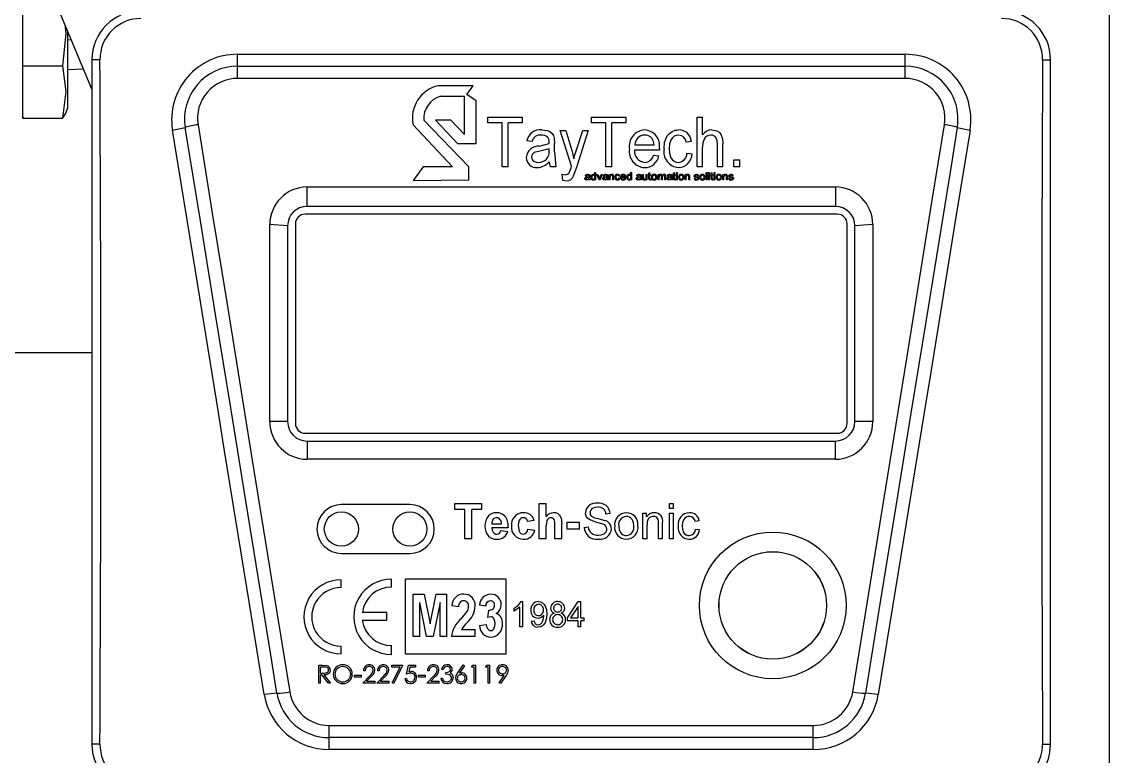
# Model space of a CAD drawing. Header units: millimetres. Extents: x 75 to 2075, y 25 to 1460.
# Drawn here: x 648.7 to 834, y 621 to 746.2 of the extents above; entities that cross this region are included whole.
import ezdxf

# ---------------------------------------------------------------- set-up
doc = ezdxf.new("R2010")
doc.units = ezdxf.units.MM
doc.header["$LTSCALE"] = 5

msp = doc.modelspace()

# ---------------------------------------------------------------- linework, layer by layer
at = {"color": 7, "linetype": 'Continuous', "lineweight": 25}
for p, q in [((834.003, 1254.699), (834.003, 533.268)), ((648.887, 738.659), (648.887, 749.463)), ((656.503, 744.629), (656.503, 731.366)), ((657.137, 743.057), (656.503, 743.032)), ((660.67, 739.699), (660.67, 623.032)), ((662.024, 739.699), (660.67, 739.699)), ((685.46, 740.615), (799.214, 740.615)), ((685.46, 738.582), (685.46, 740.615)), ((799.214, 738.582), (799.214, 740.615)), ((822.65, 739.699), (824.003, 739.699)), ((824.003, 623.032), (824.003, 739.699)), ((648.887, 738.659), (655.637, 738.659)), ((648.887, 729.728), (648.887, 738.659)), ((656.503, 738.032), (659.206, 738.113)), ((685.46, 736.51), (685.46, 738.582)), ((685.46, 738.582), (799.214, 738.582)), ((799.214, 736.51), (799.214, 738.582)), ((799.214, 736.51), (685.46, 736.51)), ((725.647, 735.267), (719.67, 735.267)), ((724.57, 733.755), (725.647, 735.267)), ((720.137, 733.47), (724.132, 733.47)), ((724.132, 726.961), (724.132, 733.47)), ((726.121, 732.671), (724.57, 733.755)), ((726.121, 725.414), (726.121, 732.671)), ((648.84, 730.401), (648.887, 729.728)), ((656.151, 730.398), (656.503, 731.366)), ((648.887, 729.728), (655.637, 729.728)), ((715.38, 728.572), (722.105, 721.462)), ((724.895, 721.427), (717.236, 729.395)), ((721.79, 729.395), (719.192, 729.395)), ((719.192, 729.395), (722.961, 725.414)), ((724.132, 726.961), (721.79, 729.395)), ((728.119, 729.929), (734.012, 729.929)), ((728.119, 728.936), (728.119, 729.929)), ((730.565, 728.936), (728.119, 728.936)), ((730.565, 721.427), (730.565, 728.936)), ((734.012, 728.936), (731.566, 728.936)), ((731.566, 721.427), (731.566, 728.936)), ((734.012, 728.936), (734.012, 729.929)), ((745.797, 729.929), (751.69, 729.929)), ((745.797, 728.936), (745.797, 729.929)), ((748.243, 728.936), (745.797, 728.936)), ((748.243, 721.427), (748.243, 728.936)), ((751.69, 728.936), (749.244, 728.936)), ((749.244, 721.427), (749.244, 728.936)), ((751.69, 728.936), (751.69, 729.929)), ((763.809, 729.929), (764.698, 729.929)), ((763.809, 721.427), (763.809, 729.929)), ((764.698, 726.892), (764.698, 729.929)), ((740.46, 727.613), (741.386, 727.613)), ((742.376, 721.543), (740.46, 727.613)), ((741.386, 727.613), (742.427, 724.194)), ((743.158, 724.171), (744.313, 727.613)), ((745.241, 727.613), (743.235, 721.322)), ((744.313, 727.613), (745.241, 727.613)), ((722.961, 725.414), (726.121, 725.414)), ((735.679, 725.736), (734.79, 725.847)), ((736.875, 724.963), (738.57, 725.405)), ((738.57, 724.522), (736.958, 724.08)), ((738.57, 725.405), (738.57, 725.657)), ((738.57, 724.154), (738.57, 724.522)), ((739.46, 724.009), (739.46, 725.4)), ((753.196, 725.184), (756.47, 725.184)), ((757.365, 724.573), (757.36, 724.301)), ((762.808, 725.736), (761.918, 725.626)), ((764.698, 721.427), (764.698, 724.806)), ((767.255, 721.427), (767.255, 725.341)), ((768.145, 721.427), (768.145, 725.331)), ((739.46, 724.009), (739.682, 721.427)), ((757.36, 724.301), (753.135, 724.301)), ((756.359, 723.417), (757.249, 723.306)), ((762.03, 723.748), (762.919, 723.638)), ((717.086, 721.462), (715.38, 719.086)), ((722.105, 721.462), (717.086, 721.462)), ((724.895, 719.198), (724.895, 721.427)), ((731.566, 721.427), (730.565, 721.427)), ((738.792, 721.427), (738.57, 722.281)), ((739.682, 721.427), (738.792, 721.427)), ((749.244, 721.427), (748.243, 721.427)), ((764.698, 721.427), (763.809, 721.427)), ((768.145, 721.427), (767.255, 721.427)), ((770.035, 722.643), (771.035, 722.643)), ((770.035, 721.427), (770.035, 722.643)), ((771.035, 721.427), (770.035, 721.427)), ((771.035, 721.427), (771.035, 722.643)), ((715.38, 719.086), (724.895, 719.198)), ((740.794, 720.211), (741.273, 720.101)), ((740.905, 719.105), (740.794, 720.211)), ((741.473, 718.995), (740.905, 719.105)), ((744.867, 719.845), (744.7, 719.861)), ((745.062, 719.728), (745.367, 719.795)), ((745.367, 719.662), (745.081, 719.596)), ((745.367, 719.795), (745.367, 719.833)), ((745.367, 719.607), (745.367, 719.662)), ((745.401, 719.198), (745.367, 719.326)), ((745.568, 719.198), (745.401, 719.198)), ((745.534, 719.585), (745.534, 719.794)), ((745.534, 719.585), (745.568, 719.198)), ((746.351, 720.475), (746.535, 720.475)), ((746.351, 720.012), (746.351, 720.475)), ((746.368, 719.198), (746.368, 719.322)), ((746.535, 719.198), (746.368, 719.198)), ((746.535, 719.198), (746.535, 720.475)), ((746.712, 720.127), (746.885, 720.127)), ((747.072, 719.198), (746.712, 720.127)), ((746.885, 720.127), (747.097, 719.568)), ((747.249, 719.198), (747.072, 719.198)), ((747.097, 719.568), (747.16, 719.38)), ((747.16, 719.38), (747.22, 719.557)), ((747.22, 719.557), (747.435, 720.127)), ((747.609, 720.127), (747.249, 719.198)), ((747.435, 720.127), (747.609, 720.127)), ((747.919, 719.845), (747.752, 719.861)), ((748.114, 719.728), (748.419, 719.795)), ((748.419, 719.662), (748.133, 719.596)), ((748.419, 719.795), (748.419, 719.833)), ((748.419, 719.607), (748.419, 719.662)), ((748.453, 719.198), (748.419, 719.326)), ((748.62, 719.198), (748.453, 719.198)), ((748.586, 719.585), (748.586, 719.794)), ((748.586, 719.585), (748.62, 719.198)), ((748.803, 720.127), (748.953, 720.127)), ((748.803, 719.198), (748.803, 720.127)), ((748.97, 719.198), (748.803, 719.198)), ((748.953, 719.994), (748.953, 720.127)), ((748.97, 719.198), (748.97, 719.705)), ((749.42, 719.198), (749.42, 719.762)), ((749.587, 719.198), (749.42, 719.198)), ((749.587, 719.198), (749.587, 719.766)), ((750.621, 719.845), (750.454, 719.828)), ((750.471, 719.546), (750.638, 719.529)), ((751.655, 719.629), (750.904, 719.629)), ((750.915, 719.762), (751.488, 719.762)), ((751.471, 719.496), (751.638, 719.48)), ((751.656, 719.67), (751.655, 719.629)), ((752.455, 720.475), (752.639, 720.475)), ((752.455, 720.012), (752.455, 720.475)), ((752.472, 719.198), (752.472, 719.322)), ((752.639, 719.198), (752.472, 719.198)), ((752.639, 719.198), (752.639, 720.475)), ((753.606, 719.845), (753.439, 719.861)), ((753.801, 719.728), (754.106, 719.795)), ((754.106, 719.662), (753.82, 719.596)), ((754.106, 719.795), (754.106, 719.833)), ((754.106, 719.607), (754.106, 719.662)), ((754.14, 719.198), (754.106, 719.326)), ((754.307, 719.198), (754.14, 719.198)), ((754.273, 719.585), (754.273, 719.794)), ((754.273, 719.585), (754.307, 719.198)), ((754.49, 720.127), (754.657, 720.127)), ((754.49, 719.554), (754.49, 720.127)), ((754.657, 719.612), (754.657, 720.127)), ((755.09, 720.127), (755.274, 720.127)), ((755.09, 719.63), (755.09, 720.127)), ((755.107, 719.198), (755.107, 719.335)), ((755.274, 719.198), (755.107, 719.198)), ((755.274, 719.198), (755.274, 720.127)), ((755.457, 720.127), (755.574, 720.127)), ((755.457, 719.994), (755.457, 720.127)), ((755.574, 719.994), (755.457, 719.994)), ((755.574, 720.359), (755.741, 720.458)), ((755.574, 720.127), (755.574, 720.359)), ((755.574, 719.463), (755.574, 719.994)), ((755.741, 720.127), (755.741, 720.458)), ((755.741, 720.127), (755.908, 720.127)), ((755.741, 719.444), (755.741, 719.994)), ((755.908, 719.994), (755.741, 719.994)), ((755.941, 719.181), (755.813, 719.181)), ((755.835, 719.314), (755.908, 719.314)), ((755.908, 719.994), (755.908, 720.127)), ((755.908, 719.314), (755.941, 719.181)), ((757.125, 720.127), (757.275, 720.127)), ((757.125, 719.198), (757.125, 720.127)), ((757.292, 719.198), (757.125, 719.198)), ((757.275, 719.996), (757.275, 720.127)), ((757.292, 719.198), (757.292, 719.679)), ((757.709, 719.198), (757.709, 719.801)), ((757.876, 719.198), (757.709, 719.198)), ((757.876, 719.198), (757.876, 719.737)), ((758.292, 719.198), (758.292, 719.782)), ((758.459, 719.198), (758.292, 719.198)), ((758.459, 719.198), (758.459, 719.832)), ((758.86, 719.845), (758.693, 719.861)), ((759.055, 719.728), (759.36, 719.795)), ((759.36, 719.662), (759.073, 719.596)), ((759.36, 719.795), (759.36, 719.833)), ((759.36, 719.607), (759.36, 719.662)), ((759.393, 719.198), (759.36, 719.326)), ((759.56, 719.198), (759.393, 719.198)), ((759.527, 719.585), (759.527, 719.794)), ((759.527, 719.585), (759.56, 719.198)), ((759.66, 720.127), (759.777, 720.127)), ((759.66, 719.994), (759.66, 720.127)), ((759.777, 719.994), (759.66, 719.994)), ((759.777, 720.359), (759.944, 720.458)), ((759.777, 720.127), (759.777, 720.359)), ((759.777, 719.463), (759.777, 719.994)), ((759.944, 720.127), (759.944, 720.458)), ((759.944, 720.127), (760.11, 720.127)), ((759.944, 719.444), (759.944, 719.994)), ((760.11, 719.994), (759.944, 719.994)), ((760.144, 719.181), (760.016, 719.181)), ((760.038, 719.314), (760.11, 719.314)), ((760.11, 719.994), (760.11, 720.127)), ((760.11, 719.314), (760.144, 719.181)), ((760.277, 720.475), (760.444, 720.475)), ((760.277, 720.292), (760.277, 720.475)), ((760.444, 720.292), (760.277, 720.292)), ((760.277, 720.127), (760.444, 720.127)), ((760.277, 719.198), (760.277, 720.127)), ((760.444, 719.198), (760.277, 719.198)), ((760.444, 720.292), (760.444, 720.475)), ((760.444, 719.198), (760.444, 720.127)), ((761.745, 720.127), (761.895, 720.127)), ((761.745, 719.198), (761.745, 720.127)), ((761.911, 719.198), (761.745, 719.198)), ((761.895, 719.994), (761.895, 720.127)), ((761.911, 719.198), (761.911, 719.705)), ((762.362, 719.198), (762.362, 719.762)), ((762.529, 719.198), (762.362, 719.198)), ((762.529, 719.198), (762.529, 719.766)), ((763.262, 719.48), (763.429, 719.496)), ((763.863, 719.542), (763.694, 719.593)), ((764.046, 719.878), (763.879, 719.861)), ((765.33, 720.475), (765.497, 720.475)), ((765.33, 719.198), (765.33, 720.475)), ((765.497, 719.198), (765.33, 719.198)), ((765.497, 719.198), (765.497, 720.475)), ((765.747, 720.475), (765.914, 720.475)), ((765.747, 720.292), (765.747, 720.475)), ((765.914, 720.292), (765.747, 720.292)), ((765.747, 720.127), (765.914, 720.127)), ((765.747, 719.198), (765.747, 720.127)), ((765.914, 719.198), (765.747, 719.198)), ((765.914, 720.292), (765.914, 720.475)), ((765.914, 719.198), (765.914, 720.127)), ((766.081, 720.127), (766.198, 720.127)), ((766.081, 719.994), (766.081, 720.127)), ((766.198, 719.994), (766.081, 719.994)), ((766.198, 720.359), (766.364, 720.458)), ((766.198, 720.127), (766.198, 720.359)), ((766.198, 719.463), (766.198, 719.994)), ((766.364, 720.127), (766.364, 720.458)), ((766.364, 720.127), (766.531, 720.127)), ((766.364, 719.444), (766.364, 719.994)), ((766.531, 719.994), (766.364, 719.994)), ((766.564, 719.181), (766.437, 719.181)), ((766.458, 719.314), (766.531, 719.314)), ((766.531, 719.994), (766.531, 720.127)), ((766.531, 719.314), (766.564, 719.181)), ((766.698, 720.475), (766.865, 720.475)), ((766.698, 720.292), (766.698, 720.475)), ((766.865, 720.292), (766.698, 720.292)), ((766.698, 720.127), (766.865, 720.127)), ((766.698, 719.198), (766.698, 720.127)), ((766.865, 719.198), (766.698, 719.198)), ((766.865, 720.292), (766.865, 720.475)), ((766.865, 719.198), (766.865, 720.127)), ((768.165, 720.127), (768.316, 720.127)), ((768.165, 719.198), (768.165, 720.127)), ((768.332, 719.198), (768.165, 719.198)), ((768.316, 719.994), (768.316, 720.127)), ((768.332, 719.198), (768.332, 719.705)), ((768.783, 719.198), (768.783, 719.762)), ((768.949, 719.198), (768.783, 719.198)), ((768.949, 719.198), (768.949, 719.766)), ((769.149, 719.48), (769.316, 719.496)), ((769.75, 719.542), (769.582, 719.593)), ((769.933, 719.878), (769.767, 719.861)), ((697.337, 718.003), (787.337, 718.003)), ((697.337, 714.699), (697.337, 718.003)), ((787.337, 718.003), (787.337, 714.699)), ((787.337, 714.699), (697.337, 714.699)), ((690.969, 678.007), (690.969, 711.589)), ((694.003, 711.366), (690.969, 711.589)), ((695.337, 711.699), (695.337, 677.699)), ((787.67, 713.366), (697.003, 713.366)), ((789.337, 677.699), (789.337, 711.699)), ((793.704, 711.589), (790.67, 711.366)), ((793.704, 711.589), (793.704, 678.007)), ((694.003, 711.366), (694.003, 678.032)), ((790.67, 678.032), (790.67, 711.366)), ((635.479, 689.817), (660.67, 689.817)), ((694.003, 678.032), (690.969, 678.007)), ((793.704, 678.007), (790.67, 678.032)), ((697.003, 676.032), (787.67, 676.032)), ((697.337, 674.699), (697.337, 671.593)), ((697.337, 674.699), (787.337, 674.699)), ((787.337, 671.593), (787.337, 674.699)), ((787.337, 671.593), (697.337, 671.593)), ((714.837, 663.866), (703.17, 663.866)), ((722.492, 664.031), (727.084, 664.031)), ((722.492, 663.021), (722.492, 664.031)), ((727.084, 663.021), (727.084, 664.031)), ((736.891, 664.031), (738.058, 664.031)), ((736.891, 658.047), (736.891, 664.031)), ((738.058, 661.825), (738.058, 664.031)), ((759.072, 664.031), (759.772, 664.031)), ((759.072, 663.176), (759.072, 664.031)), ((759.772, 663.176), (759.772, 664.031)), ((724.205, 663.021), (722.492, 663.021)), ((724.205, 658.047), (724.205, 663.021)), ((727.084, 663.021), (725.372, 663.021)), ((725.372, 658.047), (725.372, 663.021)), ((740.601, 661.615), (740.704, 660.588)), ((748.954, 662.321), (748.253, 662.243)), ((754.558, 662.399), (755.18, 662.399)), ((754.558, 658.047), (754.558, 662.399)), ((755.18, 661.777), (755.18, 662.399)), ((759.772, 663.176), (759.072, 663.176)), ((759.072, 662.399), (759.772, 662.399)), ((759.072, 658.047), (759.072, 662.399)), ((759.772, 658.047), (759.772, 662.399)), ((731.598, 659.912), (728.797, 659.912)), ((728.816, 660.611), (730.431, 660.611)), ((731.603, 660.04), (731.598, 659.912)), ((736.035, 661.155), (734.867, 661)), ((734.945, 659.679), (736.112, 659.523)), ((738.058, 658.047), (738.058, 660.23)), ((739.537, 658.047), (739.537, 660.349)), ((740.704, 658.047), (740.704, 660.588)), ((741.638, 660.844), (743.739, 660.844)), ((741.638, 659.679), (741.638, 660.844)), ((743.739, 659.679), (741.638, 659.679)), ((743.739, 659.679), (743.739, 660.844)), ((744.518, 659.989), (745.218, 660.067)), ((746.876, 661.49), (748.076, 661.181)), ((755.258, 658.047), (755.258, 660.422)), ((757.204, 658.047), (757.204, 660.691)), ((757.904, 658.047), (757.904, 660.711)), ((764.13, 661.077), (763.43, 661)), ((763.508, 659.679), (764.208, 659.601)), ((725.372, 658.047), (724.205, 658.047)), ((730.353, 659.446), (731.521, 659.29)), ((738.058, 658.047), (736.891, 658.047)), ((740.704, 658.047), (739.537, 658.047)), ((755.258, 658.047), (754.558, 658.047)), ((757.904, 658.047), (757.204, 658.047)), ((759.772, 658.047), (759.072, 658.047)), ((703.17, 655.532), (714.837, 655.532)), ((703.107, 649.706), (703.107, 651.035)), ((711.69, 649.803), (711.69, 651.131)), ((731.24, 651.131), (714.112, 651.131)), ((714.112, 638.427), (714.112, 651.131)), ((731.24, 638.427), (731.24, 651.131)), ((715.386, 648.6), (717.263, 648.6)), ((715.386, 641.358), (715.386, 648.6)), ((717.263, 648.6), (718.268, 643.564)), ((718.268, 643.564), (719.293, 648.6)), ((719.293, 648.6), (721.151, 648.6)), ((721.151, 641.358), (721.151, 648.6)), ((717.681, 641.358), (716.52, 647.152)), ((716.52, 641.358), (716.52, 647.152)), ((720.017, 647.152), (718.834, 641.358)), ((720.017, 641.358), (720.017, 647.152)), ((727.766, 646.53), (726.727, 646.718)), ((733.773, 647.327), (734.098, 647.327)), ((734.098, 643.011), (734.098, 647.327)), ((741.714, 644.559), (743.536, 647.327)), ((743.536, 647.327), (743.993, 647.327)), ((743.993, 644.559), (743.993, 647.327)), ((710.89, 645.495), (706.737, 645.495)), ((710.89, 644.167), (710.89, 645.495)), ((723.135, 646.436), (722.001, 646.624)), ((723.623, 644.475), (724.572, 645.63)), ((728.144, 644.638), (728.268, 645.871)), ((733.598, 646.386), (732.597, 645.721)), ((732.597, 645.721), (732.597, 646.22)), ((733.598, 643.011), (733.598, 646.386)), ((737.654, 644.941), (737.654, 645.045)), ((743.493, 646.485), (742.226, 644.559)), ((743.493, 644.559), (743.493, 646.485)), ((706.735, 644.167), (710.89, 644.167)), ((726.727, 643.238), (727.861, 643.426)), ((728.628, 644.742), (728.144, 644.638)), ((734.098, 643.011), (733.598, 643.011)), ((735.488, 644.006), (735.988, 644.062)), ((741.714, 644.062), (741.714, 644.559)), ((743.493, 644.062), (741.714, 644.062)), ((742.226, 644.559), (743.493, 644.559)), ((743.493, 643.011), (743.493, 644.062)), ((743.993, 643.011), (743.493, 643.011)), ((743.993, 644.559), (744.549, 644.559)), ((744.549, 644.062), (743.993, 644.062)), ((743.993, 643.011), (743.993, 644.062)), ((744.549, 644.062), (744.549, 644.559)), ((716.52, 641.358), (715.386, 641.358)), ((718.834, 641.358), (717.681, 641.358)), ((721.151, 641.358), (720.017, 641.358)), ((725.97, 641.358), (721.907, 641.358)), ((723.651, 642.579), (725.97, 642.579)), ((725.97, 641.358), (725.97, 642.579)), ((703.107, 638.427), (703.107, 639.752)), ((711.706, 638.331), (711.703, 639.848)), ((714.112, 638.427), (731.24, 638.427)), ((699.332, 636.492), (699.95, 636.492)), ((699.332, 633.429), (699.332, 636.492)), ((699.609, 635.157), (699.609, 636.178)), ((700.188, 636.178), (699.609, 636.178)), ((699.95, 636.492), (700.649, 636.45)), ((711.758, 636.492), (713.658, 636.492)), ((711.758, 636.178), (711.758, 636.492)), ((713.189, 636.178), (711.758, 636.178)), ((711.796, 633.481), (713.189, 636.178)), ((713.658, 636.492), (712.035, 633.35)), ((714.291, 634.96), (714.608, 636.492)), ((714.608, 636.492), (715.874, 636.492)), ((714.824, 636.178), (714.658, 635.372)), ((715.874, 636.178), (714.824, 636.178)), ((715.874, 636.178), (715.874, 636.492)), ((720.504, 635.785), (720.227, 635.785)), ((722.986, 635.173), (723.908, 636.571)), ((724.121, 636.404), (723.305, 635.166)), ((723.908, 636.571), (724.121, 636.404)), ((725.332, 636.178), (725.513, 636.492)), ((725.807, 636.178), (725.332, 636.178)), ((725.513, 636.492), (726.084, 636.492)), ((725.807, 633.429), (725.807, 636.178)), ((726.084, 633.429), (726.084, 636.492)), ((727.707, 636.178), (727.888, 636.492)), ((728.182, 636.178), (727.707, 636.178)), ((727.888, 636.492), (728.459, 636.492)), ((728.182, 633.429), (728.182, 636.178)), ((728.459, 633.429), (728.459, 636.492)), ((699.609, 635.157), (700.174, 635.152)), ((699.609, 633.429), (699.609, 634.842)), ((699.834, 634.842), (699.609, 634.842)), ((700.968, 633.429), (699.834, 634.842)), ((700.177, 634.842), (701.311, 633.429)), ((705.387, 634.764), (706.574, 634.764)), ((705.387, 634.45), (705.387, 634.764)), ((706.574, 634.45), (705.387, 634.45)), ((706.574, 634.45), (706.574, 634.764)), ((706.811, 633.429), (708.009, 634.696)), ((707.207, 635.549), (706.93, 635.549)), ((708.245, 634.561), (707.472, 633.743)), ((707.472, 633.743), (708.909, 633.743)), ((708.909, 633.429), (708.909, 633.743)), ((709.186, 633.429), (710.383, 634.696)), ((709.582, 635.549), (709.305, 635.549)), ((710.619, 634.561), (709.847, 633.743)), ((709.847, 633.743), (711.283, 633.743)), ((711.283, 633.429), (711.283, 633.743)), ((713.974, 634.214), (714.251, 634.214)), ((714.971, 635.117), (714.291, 634.96)), ((714.658, 635.372), (715.021, 635.431)), ((716.309, 634.764), (717.497, 634.764)), ((716.309, 634.45), (716.309, 634.764)), ((717.497, 634.45), (716.309, 634.45)), ((717.497, 634.45), (717.497, 634.764)), ((717.734, 633.429), (718.931, 634.696)), ((718.13, 635.549), (717.853, 635.549)), ((719.167, 634.561), (718.395, 633.743)), ((718.395, 633.743), (719.831, 633.743)), ((719.831, 633.429), (719.831, 633.743)), ((720.108, 634.253), (720.385, 634.253)), ((720.979, 634.96), (720.979, 635.274)), ((730.058, 633.503), (730.916, 634.748)), ((731.229, 634.729), (730.279, 633.35)), ((699.609, 633.429), (699.332, 633.429)), ((701.311, 633.429), (700.968, 633.429)), ((708.909, 633.429), (706.811, 633.429)), ((711.283, 633.429), (709.186, 633.429)), ((712.035, 633.35), (711.796, 633.481)), ((719.831, 633.429), (717.734, 633.429)), ((726.084, 633.429), (725.807, 633.429)), ((728.459, 633.429), (728.182, 633.429)), ((730.279, 633.35), (730.058, 633.503)), ((701.097, 626.221), (783.577, 626.221)), ((701.097, 624.149), (701.097, 626.221)), ((783.577, 624.149), (783.577, 626.221)), ((662.024, 623.032), (660.67, 623.032)), ((701.097, 622.116), (701.097, 624.149)), ((783.577, 624.149), (701.097, 624.149)), ((783.577, 622.116), (783.577, 624.149)), ((822.65, 623.032), (824.003, 623.032)), ((783.577, 622.116), (701.097, 622.116))]:
    msp.add_line(p, q, dxfattribs=at)
at = {"color": 7, "linetype": 'Continuous', "lineweight": 25, "flags": 128}
for points in [[(622.386, 815.722), (627.497, 807.267), (632.334, 798.152), (636.627, 789.436), (640.2, 781.841), (643.011, 775.689), (653.425, 751.927), (660.67, 734.616)], [(656.038, 745.683), (656.2, 744.157), (655.637, 738.659)], [(655.637, 738.659), (656.2, 734.273), (655.637, 729.728)], [(655.637, 729.728), (655.678, 729.765), (656.089, 730.403)], [(678.737, 728.613), (681.178, 713.521), (683.632, 698.354), (687.929, 671.788), (692.24, 645.139), (694.374, 631.946)], [(790.3, 631.946), (792.739, 647.028), (795.192, 662.189), (799.489, 688.753), (803.801, 715.411), (805.937, 728.613)], [(690.02, 631.472), (687.501, 646.972), (683.265, 673.042), (682.205, 679.565), (678.287, 703.683), (674.383, 727.71)], [(692.197, 631.706), (691.138, 638.237), (686.882, 664.492), (684.306, 680.378), (681.73, 696.266), (679.141, 712.239), (676.56, 728.158)], [(737.323, 727.723), (738.246, 727.613), (738.673, 727.44), (739.044, 727.157), (739.299, 726.773), (739.406, 726.324), (739.46, 725.4)], [(758.138, 724.527), (758.247, 725.663), (758.677, 726.715), (759.054, 727.145), (759.526, 727.47), (760.065, 727.663), (760.349, 727.709), (760.636, 727.723)], [(760.647, 726.84), (760.253, 726.792), (759.887, 726.639), (759.578, 726.393), (759.34, 726.077), (759.088, 725.331), (759.028, 724.544)], [(766.121, 726.84), (765.771, 726.798), (765.446, 726.664), (765.168, 726.449), (764.956, 726.171), (764.747, 725.505), (764.698, 724.806)], [(767.255, 725.341), (767.215, 725.874), (767.037, 726.376), (766.865, 726.58), (766.643, 726.73), (766.388, 726.815), (766.255, 726.834), (766.121, 726.84)], [(766.305, 727.723), (767.154, 727.56), (767.522, 727.332), (767.808, 727.008), (768.083, 726.193), (768.145, 725.331)], [(808.114, 728.158), (807.054, 721.621), (802.795, 695.351), (800.219, 679.463), (797.644, 663.578), (795.055, 647.612), (792.477, 631.706)], [(810.291, 727.71), (807.766, 712.172), (803.528, 686.089), (802.468, 679.565), (798.553, 655.467), (794.653, 631.472)], [(756.47, 725.184), (756.359, 725.775), (756.073, 726.302)], [(759.028, 724.544), (759.084, 723.751), (759.317, 722.994), (759.546, 722.669), (759.85, 722.411), (760.214, 722.251), (760.61, 722.201)], [(736.958, 724.08), (736.041, 723.86), (735.844, 723.728), (735.692, 723.55), (735.598, 723.335), (735.576, 723.22), (735.568, 723.103)], [(735.568, 723.103), (735.59, 722.896), (735.664, 722.701), (735.784, 722.538), (735.949, 722.401), (736.335, 722.243), (736.751, 722.201)], [(742.427, 724.194), (742.619, 723.512), (742.786, 722.825)], [(742.786, 722.825), (742.955, 723.503), (743.158, 724.171)], [(743.235, 721.322), (742.682, 719.854), (742.479, 719.518), (742.208, 719.234), (741.861, 719.053), (741.473, 718.995)], [(744.667, 719.442), (744.676, 719.509), (744.703, 719.57), (744.745, 719.621), (744.801, 719.662), (744.924, 719.707), (745.062, 719.728)], [(745.005, 719.181), (744.886, 719.193), (744.775, 719.24), (744.729, 719.279), (744.694, 719.326), (744.674, 719.381), (744.667, 719.442)], [(745.081, 719.596), (744.925, 719.566), (744.887, 719.546), (744.859, 719.52), (744.841, 719.488), (744.834, 719.449)], [(744.834, 719.449), (744.839, 719.415), (744.853, 719.386), (744.876, 719.361), (744.908, 719.34), (744.966, 719.321), (745.044, 719.314)], [(745.367, 719.326), (745.199, 719.22), (745.005, 719.181)], [(745.153, 720.143), (745.305, 720.13), (745.379, 720.106), (745.444, 720.071), (745.497, 720.016), (745.522, 719.945), (745.534, 719.794)], [(746.103, 720.01), (746.042, 720.002), (745.988, 719.979), (745.94, 719.942), (745.902, 719.894), (745.865, 719.796), (745.851, 719.661)], [(746.373, 719.644), (746.363, 719.772), (746.319, 719.892), (746.279, 719.942), (746.227, 719.98), (746.17, 720.002), (746.103, 720.01)], [(747.719, 719.442), (747.728, 719.509), (747.755, 719.57), (747.797, 719.621), (747.853, 719.662), (747.976, 719.707), (748.114, 719.728)], [(748.057, 719.181), (747.937, 719.193), (747.827, 719.24), (747.781, 719.279), (747.746, 719.326), (747.726, 719.381), (747.719, 719.442)], [(748.133, 719.596), (747.977, 719.566), (747.939, 719.546), (747.911, 719.52), (747.893, 719.488), (747.886, 719.449)], [(747.886, 719.449), (747.891, 719.415), (747.905, 719.386), (747.928, 719.361), (747.96, 719.34), (748.018, 719.321), (748.096, 719.314)], [(748.419, 719.326), (748.251, 719.22), (748.057, 719.181)], [(748.205, 720.143), (748.357, 720.13), (748.431, 720.106), (748.496, 720.071), (748.549, 720.016), (748.574, 719.945), (748.586, 719.794)], [(749.42, 719.762), (749.414, 719.853), (749.403, 719.9), (749.383, 719.938), (749.355, 719.968), (749.318, 719.991), (749.274, 720.005), (749.223, 720.01)], [(749.954, 719.665), (749.965, 719.54), (750.01, 719.423), (750.051, 719.377), (750.104, 719.341), (750.16, 719.321), (750.226, 719.314)], [(751.419, 719.93), (751.32, 719.991), (751.205, 720.01)], [(752.207, 720.01), (752.146, 720.002), (752.091, 719.979), (752.044, 719.942), (752.006, 719.894), (751.969, 719.796), (751.955, 719.661)], [(752.477, 719.644), (752.466, 719.772), (752.423, 719.892), (752.383, 719.942), (752.331, 719.98), (752.274, 720.002), (752.207, 720.01)], [(753.406, 719.442), (753.415, 719.509), (753.442, 719.57), (753.484, 719.621), (753.54, 719.662), (753.663, 719.707), (753.801, 719.728)], [(753.744, 719.181), (753.624, 719.193), (753.514, 719.24), (753.468, 719.279), (753.433, 719.326), (753.413, 719.381), (753.406, 719.442)], [(753.82, 719.596), (753.664, 719.566), (753.626, 719.546), (753.598, 719.52), (753.58, 719.488), (753.573, 719.449)], [(753.573, 719.449), (753.578, 719.415), (753.592, 719.386), (753.615, 719.361), (753.647, 719.34), (753.705, 719.321), (753.783, 719.314)], [(754.106, 719.326), (753.938, 719.22), (753.744, 719.181)], [(753.892, 720.143), (754.044, 720.13), (754.118, 720.106), (754.183, 720.071), (754.236, 720.016), (754.261, 719.945), (754.273, 719.794)], [(754.657, 719.612), (754.662, 719.485), (754.678, 719.411), (754.706, 719.37), (754.747, 719.338), (754.793, 719.32), (754.846, 719.314)], [(755.813, 719.181), (755.704, 719.194), (755.652, 719.217), (755.612, 719.251), (755.598, 719.273), (755.579, 719.354), (755.574, 719.463)], [(755.741, 719.444), (755.743, 719.394), (755.755, 719.346)], [(757.538, 720.01), (757.471, 720.003), (757.416, 719.984), (757.37, 719.952), (757.336, 719.909), (757.304, 719.816), (757.292, 719.679)], [(757.709, 719.801), (757.699, 719.889), (757.674, 719.95), (757.648, 719.977), (757.614, 719.997), (757.538, 720.01)], [(758.292, 719.782), (758.288, 719.865), (758.279, 719.909), (758.263, 719.943), (758.237, 719.972), (758.201, 719.994), (758.119, 720.01)], [(758.659, 719.442), (758.668, 719.509), (758.695, 719.57), (758.737, 719.621), (758.793, 719.662), (758.917, 719.707), (759.055, 719.728)], [(758.997, 719.181), (758.878, 719.193), (758.768, 719.24), (758.721, 719.279), (758.686, 719.326), (758.666, 719.381), (758.659, 719.442)], [(759.073, 719.596), (758.918, 719.566), (758.879, 719.546), (758.851, 719.52), (758.833, 719.488), (758.826, 719.449)], [(758.826, 719.449), (758.831, 719.415), (758.846, 719.386), (758.869, 719.361), (758.9, 719.34), (758.958, 719.321), (759.036, 719.314)], [(759.36, 719.326), (759.192, 719.22), (758.997, 719.181)], [(759.145, 720.143), (759.297, 720.13), (759.372, 720.106), (759.436, 720.071), (759.489, 720.016), (759.514, 719.945), (759.527, 719.794)], [(760.016, 719.181), (759.907, 719.194), (759.854, 719.217), (759.815, 719.251), (759.801, 719.273), (759.781, 719.354), (759.777, 719.463)], [(759.944, 719.444), (759.946, 719.394), (759.958, 719.346)], [(762.362, 719.762), (762.356, 719.853), (762.344, 719.9), (762.325, 719.938), (762.296, 719.968), (762.26, 719.991), (762.216, 720.005), (762.164, 720.01)], [(763.296, 719.878), (763.305, 719.944), (763.329, 720), (763.367, 720.047), (763.42, 720.087), (763.527, 720.128), (763.666, 720.143)], [(763.694, 719.593), (763.437, 719.669), (763.38, 719.705), (763.335, 719.753), (763.306, 719.81), (763.296, 719.878)], [(763.671, 720.01), (763.583, 720.002), (763.518, 719.98), (763.495, 719.963), (763.478, 719.943), (763.467, 719.92), (763.462, 719.893)], [(763.512, 719.812), (763.576, 719.789), (763.689, 719.757)], [(764.08, 719.475), (764.071, 719.406), (764.044, 719.341), (764.002, 719.289), (763.944, 719.244), (763.813, 719.194), (763.673, 719.181)], [(763.684, 719.314), (763.767, 719.321), (763.831, 719.341), (763.863, 719.361), (763.889, 719.388), (763.906, 719.419), (763.913, 719.458)], [(763.689, 719.757), (763.944, 719.685), (764.002, 719.649), (764.045, 719.601), (764.07, 719.545), (764.08, 719.475)], [(766.437, 719.181), (766.328, 719.194), (766.275, 719.217), (766.236, 719.251), (766.222, 719.273), (766.202, 719.354), (766.198, 719.463)], [(766.364, 719.444), (766.366, 719.394), (766.379, 719.346)], [(768.783, 719.762), (768.777, 719.853), (768.765, 719.9), (768.746, 719.938), (768.717, 719.968), (768.681, 719.991), (768.637, 720.005), (768.585, 720.01)], [(769.183, 719.878), (769.192, 719.944), (769.216, 720), (769.255, 720.047), (769.307, 720.087), (769.414, 720.128), (769.553, 720.143)], [(769.582, 719.593), (769.325, 719.669), (769.267, 719.705), (769.222, 719.753), (769.193, 719.81), (769.183, 719.878)], [(769.559, 720.01), (769.47, 720.002), (769.405, 719.98), (769.382, 719.963), (769.365, 719.943), (769.354, 719.92), (769.35, 719.893)], [(769.399, 719.812), (769.463, 719.789), (769.576, 719.757)], [(769.967, 719.475), (769.958, 719.406), (769.931, 719.341), (769.889, 719.289), (769.831, 719.244), (769.7, 719.194), (769.56, 719.181)], [(769.572, 719.314), (769.654, 719.321), (769.718, 719.341), (769.75, 719.361), (769.776, 719.388), (769.793, 719.419), (769.8, 719.458)], [(769.576, 719.757), (769.831, 719.685), (769.889, 719.649), (769.932, 719.601), (769.957, 719.545), (769.967, 719.475)], [(746.855, 663.409), (746.402, 663.37), (745.974, 663.219), (745.786, 663.078), (745.647, 662.909), (745.557, 662.7), (745.53, 662.475)], [(734.161, 661.621), (733.939, 661.592), (733.737, 661.5), (733.572, 661.35), (733.454, 661.161), (733.338, 660.731), (733.311, 660.286)], [(738.896, 661.621), (738.667, 661.593), (738.457, 661.499), (738.288, 661.34), (738.178, 661.14), (738.058, 660.23)], [(746.679, 660.825), (745.385, 661.302), (745.117, 661.532), (744.917, 661.805), (744.791, 662.126), (744.761, 662.296), (744.751, 662.469)], [(745.765, 661.882), (746.3, 661.633), (746.876, 661.49)], [(753.001, 660.225), (752.943, 660.81), (752.849, 661.103), (752.712, 661.347), (752.513, 661.562), (752.267, 661.725), (751.99, 661.823), (751.845, 661.847), (751.697, 661.855)], [(756.351, 661.855), (756.095, 661.83), (755.851, 661.751), (755.636, 661.61), (755.468, 661.416), (755.297, 660.934), (755.258, 660.422)], [(757.204, 660.691), (757.181, 661.104), (757.134, 661.324), (757.057, 661.495), (756.925, 661.654), (756.755, 661.767), (756.557, 661.834), (756.351, 661.855)], [(762.472, 661.855), (762.187, 661.823), (761.919, 661.724), (761.686, 661.559), (761.501, 661.341), (761.3, 660.808), (761.251, 660.238)], [(728.797, 659.912), (728.845, 659.527), (729.006, 659.175), (729.133, 659.033), (729.293, 658.916), (729.474, 658.847), (729.57, 658.83), (729.667, 658.824)], [(733.311, 660.286), (733.447, 659.343), (733.566, 659.13), (733.733, 658.965), (733.946, 658.857), (734.182, 658.824)], [(739.537, 660.349), (739.521, 660.867), (739.425, 661.351)], [(748.409, 659.693), (748.366, 659.971), (748.231, 660.216), (748.032, 660.392), (747.766, 660.525), (746.679, 660.825)], [(746.949, 658.669), (747.446, 658.713), (747.915, 658.881), (748.116, 659.028), (748.278, 659.218), (748.377, 659.446), (748.409, 659.693)], [(750.433, 660.225), (750.49, 659.639), (750.584, 659.344), (750.721, 659.101), (750.92, 658.886), (751.166, 658.72), (751.441, 658.623), (751.736, 658.591)], [(761.251, 660.238), (761.296, 659.666), (761.482, 659.126), (761.659, 658.901), (761.888, 658.727), (762.155, 658.623), (762.44, 658.591)], [(732.597, 646.22), (733.272, 646.682), (733.773, 647.327)], [(736.738, 647.327), (737.088, 647.279), (737.412, 647.139), (737.688, 646.919), (737.895, 646.633), (738.11, 645.965), (738.156, 645.261)], [(738.156, 645.261), (738.108, 644.49), (737.895, 643.75), (737.677, 643.409), (737.401, 643.165), (737.048, 643.007), (736.664, 642.955)], [(736.684, 643.398), (736.935, 643.436), (737.161, 643.551), (737.333, 643.731), (737.46, 643.954), (737.611, 644.436), (737.654, 644.941)], [(727.861, 643.426), (727.915, 643.078), (728.049, 642.752), (728.156, 642.608), (728.287, 642.495), (728.445, 642.417), (728.62, 642.391)], [(728.62, 642.391), (728.815, 642.425), (728.985, 642.525), (729.116, 642.661), (729.225, 642.836), (729.342, 643.213), (729.373, 643.606)], [(729.373, 643.606), (729.341, 643.981), (729.219, 644.336), (729.111, 644.499), (728.98, 644.623), (728.814, 644.712), (728.628, 644.742)], [(700.174, 635.152), (700.45, 635.165), (700.716, 635.233), (700.831, 635.308), (700.92, 635.413), (700.976, 635.538), (700.989, 635.605), (700.994, 635.673)], [(701.271, 635.673), (701.252, 635.48), (701.187, 635.297), (701.078, 635.137), (700.93, 635.01), (700.566, 634.874), (700.177, 634.842)], [(700.994, 635.673), (700.975, 635.806), (700.919, 635.928), (700.833, 636.028), (700.72, 636.104), (700.458, 636.166), (700.188, 636.178)], [(720.979, 635.274), (721.237, 635.299), (721.483, 635.38), (721.601, 635.451), (721.688, 635.536), (721.749, 635.649), (721.765, 635.712), (721.771, 635.776)], [(731.585, 635.629), (731.476, 635.154), (731.229, 634.729)], [(720.385, 634.253), (720.476, 634.024), (720.627, 633.83)], [(720.627, 633.83), (720.87, 633.702), (721.143, 633.664)], [(721.929, 634.312), (721.906, 634.47), (721.838, 634.614), (721.735, 634.737), (721.605, 634.831), (721.3, 634.928), (720.979, 634.96)], [(722.022, 634.883), (722.159, 634.626), (722.206, 634.339)], [(722.641, 634.283), (722.747, 634.752), (722.986, 635.173)], [(723.305, 635.166), (723.465, 635.188), (723.625, 635.196)], [(730.916, 634.748), (730.754, 634.73), (730.591, 634.725)]]:
    msp.add_lwpolyline(points, dxfattribs=at)
at = {"color": 7, "linetype": 'Continuous', "lineweight": 25}
for centre, radius in [((703.17, 659.699), 2.908), ((714.837, 659.699), 2.908), ((776.67, 646.681), 12.5), ((776.67, 646.681), 9.167), ((776.67, 646.681), 9.158)]:
    msp.add_circle(centre, radius, dxfattribs=at)
for centre, radius, start, end in [((669.003, 739.699), 8.333, 90, 180), ((815.67, 739.699), 8.333, 0, 90), ((669.005, 739.738), 6.981, 90.01169, 180.32385), ((815.669, 739.739), 6.981, 359.67308, 89.99138), ((685.409, 729.452), 11.163, 89.73878, 188.9781), ((799.27, 729.457), 11.158, 350.99227, 90.29084), ((685.445, 729.583), 8.998, 89.90335, 189.11243), ((799.231, 729.586), 8.996, 350.87194, 90.11228), ((685.461, 729.699), 6.811, 90.0075, 189.17683), ((799.213, 729.699), 6.811, 350.82203, 89.99364), ((720.936, 729.733), 5.677, 102.89062, 191.79979), ((721.039, 729.758), 3.819, 103.64947, 185.45135), ((682.072, 707.188), 21.683, 98.84872, 104.72731), ((802.602, 707.188), 21.683, 75.27269, 81.15128), ((671.043, 749.444), 21.989, 278.73572, 284.52924), ((737.011, 725.496), 2.249, 82.04252, 171.01824), ((736.991, 725.528), 1.328, 81.17451, 170.9876), ((737.334, 725.323), 1.524, 50.09647, 95.26104), ((737.498, 725.782), 1.08, 353.34595, 41.10542), ((754.996, 724.937), 2.79, 93.04001, 189.64479), ((754.849, 725.187), 1.653, 89.86192, 180.09191), ((754.694, 725.019), 2.708, 350.52264, 86.74168), ((754.891, 725.276), 1.565, 40.98402, 91.39876), ((760.675, 725.585), 2.138, 4.04928, 91.04051), ((760.597, 725.515), 1.326, 4.80824, 87.8349), ((766.306, 725.752), 1.971, 90.02652, 144.66863), ((813.63, 749.444), 21.989, 255.47076, 261.26428), ((736.721, 722.923), 2.046, 85.68849, 176.31717), ((760.798, 724.018), 2.708, 169.17402, 265.9528), ((736.388, 723.018), 1.709, 178.78864, 275.61232), ((736.846, 723.937), 1.738, 266.88434, 7.17869), ((754.949, 724.05), 2.735, 171.17755, 267.74506), ((755.003, 724.077), 1.882, 173.16716, 265.36976), ((754.907, 723.688), 2.372, 268.39845, 350.73146), ((754.773, 723.842), 1.642, 272.73404, 345.01298), ((760.542, 723.694), 2.378, 271.57227, 358.64121), ((760.526, 723.703), 1.504, 273.2138, 1.7168), ((736.501, 724.019), 2.703, 271.15188, 319.96749), ((729.522, 725.247), 13.377, 338.90489, 343.92614), ((741.364, 720.87), 0.775, 263.30242, 325.60001), ((745.084, 719.75), 0.399, 79.99704, 163.88363), ((745.086, 719.789), 0.226, 78.93763, 165.71692), ((745.086, 719.593), 0.282, 261.56512, 2.83137), ((745.155, 719.721), 0.291, 54.68442, 95.04964), ((745.217, 719.85), 0.151, 353.44735, 45.65955), ((746.102, 719.722), 0.422, 91.69831, 188.12696), ((746.118, 719.617), 0.436, 174.06395, 268.07234), ((746.142, 719.608), 0.296, 169.71973, 264.75392), ((746.093, 719.822), 0.321, 36.33279, 90.59857), ((746.109, 719.489), 0.308, 268.99599, 327.22831), ((746.094, 719.596), 0.284, 274.40577, 9.70799), ((748.135, 719.75), 0.399, 79.99704, 163.88363), ((748.138, 719.789), 0.226, 78.93763, 165.71692), ((748.137, 719.593), 0.282, 261.56512, 2.83137), ((748.207, 719.721), 0.291, 54.68442, 95.04964), ((748.269, 719.85), 0.151, 353.44735, 45.65955), ((749.243, 719.789), 0.355, 87.41751, 144.68739), ((749.221, 719.755), 0.256, 89.54446, 191.25962), ((749.279, 719.83), 0.314, 348.34287, 93.77921), ((750.216, 719.711), 0.432, 87.79455, 186.43474), ((750.217, 719.613), 0.432, 173.41634, 271.28852), ((750.244, 719.716), 0.295, 91.95944, 189.8936), ((750.228, 719.556), 0.243, 269.52684, 357.55567), ((750.243, 719.578), 0.397, 267.53235, 353.0214), ((750.264, 719.782), 0.362, 9.87709, 94.92234), ((750.237, 719.791), 0.22, 9.78173, 90.91708), ((751.185, 719.694), 0.449, 87.56642, 185.09251), ((751.176, 719.62), 0.44, 175.46912, 273.77984), ((751.207, 719.616), 0.303, 177.63105, 269.86428), ((751.185, 719.741), 0.27, 85.68414, 175.5758), ((751.221, 719.707), 0.437, 355.15178, 92.15566), ((751.24, 719.594), 0.415, 265.16749, 343.98145), ((751.215, 719.584), 0.271, 268.06124, 340.99599), ((751.231, 719.754), 0.257, 1.79914, 43.19994), ((752.206, 719.722), 0.422, 91.69831, 188.12696), ((752.222, 719.617), 0.436, 174.06395, 268.07234), ((752.246, 719.608), 0.296, 169.71973, 264.75392), ((752.197, 719.822), 0.321, 36.33279, 90.59857), ((752.213, 719.489), 0.308, 268.99599, 327.22831), ((752.198, 719.596), 0.284, 274.40577, 9.70799), ((753.822, 719.75), 0.399, 79.99704, 163.88363), ((753.825, 719.789), 0.226, 78.93763, 165.71692), ((753.824, 719.593), 0.282, 261.56512, 2.83137), ((753.894, 719.721), 0.291, 54.68442, 95.04964), ((753.956, 719.85), 0.151, 353.44735, 45.65955), ((754.796, 719.493), 0.312, 168.70954, 272.61841), ((754.818, 719.529), 0.349, 268.8128, 326.1912), ((754.853, 719.555), 0.242, 268.26106, 316.72503), ((754.746, 719.59), 0.347, 324.75783, 6.62127), ((755.823, 719.399), 0.0861, 218.32147, 277.95474), ((756.446, 719.704), 0.44, 87.30718, 185.43329), ((756.448, 719.622), 0.442, 174.83045, 272.42157), ((756.475, 719.707), 0.304, 92.54191, 188.32912), ((756.471, 719.614), 0.301, 170.7727, 269.89548), ((756.461, 719.71), 0.3, 350.91476, 89.92711), ((756.487, 719.704), 0.439, 355.73085, 92.68166), ((756.485, 719.623), 0.442, 267.53466, 6.34231), ((756.456, 719.619), 0.305, 272.75144, 8.29235), ((757.563, 719.788), 0.355, 88.52354, 144.24348), ((757.6, 719.87), 0.275, 24.59976, 95.76799), ((758.152, 719.776), 0.368, 89.64438, 145.409), ((758.113, 719.771), 0.24, 88.49169, 188.11108), ((758.181, 719.865), 0.28, 353.3607, 95.49034), ((759.076, 719.75), 0.399, 79.99704, 163.88363), ((759.078, 719.789), 0.226, 78.93763, 165.71692), ((759.078, 719.593), 0.282, 261.56512, 2.83137), ((759.147, 719.721), 0.291, 54.68442, 95.04964), ((759.21, 719.85), 0.151, 353.44735, 45.65955), ((760.026, 719.399), 0.0861, 218.32147, 277.95474), ((761.065, 719.704), 0.44, 87.30718, 185.43329), ((761.067, 719.622), 0.442, 174.83045, 272.42157), ((761.091, 719.614), 0.301, 170.7727, 269.89548), ((761.095, 719.707), 0.304, 92.54191, 188.32912), ((761.081, 719.71), 0.3, 350.91476, 89.92711), ((761.106, 719.704), 0.439, 355.73085, 92.68166), ((761.105, 719.623), 0.442, 267.53466, 6.34231), ((761.076, 719.619), 0.305, 272.75144, 8.29235), ((762.184, 719.789), 0.355, 87.41751, 144.68739), ((762.162, 719.755), 0.256, 89.54446, 191.25962), ((762.221, 719.83), 0.314, 348.34287, 93.77921), ((763.623, 719.544), 0.367, 190.14331, 277.76964), ((763.652, 719.538), 0.227, 190.58944, 278.30418), ((763.556, 719.895), 0.0932, 181.46439, 242.2472), ((763.723, 719.819), 0.329, 10.24496, 99.91364), ((763.7, 719.831), 0.182, 9.65609, 98.98644), ((763.816, 719.457), 0.097, 0.36712, 61.03829), ((764.651, 719.704), 0.44, 87.30718, 185.43329), ((764.653, 719.622), 0.442, 174.83045, 272.42157), ((764.677, 719.614), 0.301, 170.7727, 269.89548), ((764.681, 719.707), 0.304, 92.54191, 188.32912), ((764.667, 719.71), 0.3, 350.91476, 89.92711), ((764.692, 719.704), 0.439, 355.73085, 92.68166), ((764.691, 719.623), 0.442, 267.53466, 6.34231), ((764.661, 719.619), 0.305, 272.75144, 8.29235), ((766.446, 719.399), 0.0861, 218.32147, 277.95474), ((767.486, 719.704), 0.44, 87.30718, 185.43329), ((767.488, 719.622), 0.442, 174.83045, 272.42157), ((767.512, 719.614), 0.301, 170.7727, 269.89548), ((767.516, 719.707), 0.304, 92.54191, 188.32912), ((767.502, 719.71), 0.3, 350.91476, 89.92711), ((767.527, 719.704), 0.439, 355.73085, 92.68166), ((767.526, 719.623), 0.442, 267.53466, 6.34231), ((767.497, 719.619), 0.305, 272.75144, 8.29235), ((768.605, 719.789), 0.355, 87.41751, 144.68739), ((768.583, 719.755), 0.256, 89.54446, 191.25962), ((768.642, 719.83), 0.314, 348.34287, 93.77921), ((769.51, 719.544), 0.367, 190.14331, 277.76964), ((769.539, 719.538), 0.227, 190.58944, 278.30418), ((769.443, 719.895), 0.0932, 181.46439, 242.2472), ((769.61, 719.819), 0.329, 10.24496, 99.91364), ((769.587, 719.831), 0.182, 9.65609, 98.98644), ((769.703, 719.457), 0.097, 0.36712, 61.03829), ((697.361, 711.612), 6.391, 90.21319, 180.21099), ((787.313, 711.612), 6.391, 359.78878, 89.78704), ((697.337, 711.366), 3.333, 90, 180), ((787.337, 711.366), 3.333, 360, 90), ((697.003, 711.699), 1.667, 90, 180), ((787.67, 711.699), 1.667, 0, 90), ((697.361, 677.984), 6.391, 179.78858, 269.78724), ((697.337, 678.032), 3.333, 180, 270), ((697.003, 677.699), 1.667, 180, 270), ((787.337, 678.032), 3.333, 270, 0), ((787.313, 677.984), 6.391, 270.213, 0.21118), ((787.67, 677.699), 1.667, 270, 0), ((703.17, 659.699), 4.167, 90, 270), ((714.837, 659.699), 4.167, 270, 90), ((746.516, 662.363), 1.768, 80.985, 176.55249), ((747.046, 662.215), 1.91, 3.16747, 97.62387), ((747.018, 662.184), 1.236, 2.76305, 97.59625), ((730.007, 660.332), 2.382, 137.91269, 183.22226), ((729.512, 660.729), 1.748, 87.84985, 136.6853), ((729.618, 660.876), 0.745, 89.39893, 139.7378), ((729.697, 660.668), 1.813, 43.70357, 93.78922), ((729.555, 660.739), 0.886, 351.71839, 85.37908), ((729.014, 660.254), 2.598, 355.28563, 39.89185), ((734.14, 660.464), 2.013, 89.13615, 187.23088), ((734.194, 660.947), 0.675, 4.44362, 92.86153), ((734.334, 660.732), 1.752, 13.96916, 95.37567), ((739.309, 660.949), 1.527, 89.93034, 144.99243), ((738.94, 661.055), 0.568, 31.37545, 94.40609), ((739.397, 661.209), 1.271, 18.66348, 93.90158), ((746.263, 662.424), 0.735, 175.98388, 227.42694), ((751.714, 660.478), 1.998, 89.91039, 187.35817), ((751.799, 660.47), 1.388, 94.1888, 190.18154), ((751.722, 660.485), 1.991, 353.71695, 90.16017), ((756.454, 660.967), 1.509, 88.55409, 147.5728), ((756.508, 661.042), 1.434, 346.64566, 90.64531), ((762.491, 660.514), 1.962, 90.75247, 188.44022), ((762.55, 660.887), 1.592, 6.87193, 93.04398), ((762.46, 660.877), 0.978, 7.20961, 89.31501), ((729.897, 660.04), 2.274, 175.99952, 222.87809), ((729.851, 660.697), 1.038, 140.50321, 184.77275), ((734.142, 659.982), 2.012, 173.47243, 270.69102), ((734.114, 659.652), 0.831, 274.71897, 1.80463), ((746.641, 660.075), 2.124, 182.31044, 277.64478), ((746.77, 660.218), 1.56, 185.54833, 276.56311), ((747.243, 659.893), 1.95, 260.54722, 355.36268), ((747.648, 659.701), 1.54, 1.28801, 73.85083), ((751.721, 659.974), 2.004, 172.87024, 269.88034), ((751.711, 659.98), 2.011, 270.16522, 8.20486), ((751.63, 659.98), 1.393, 274.38879, 10.13314), ((762.497, 659.937), 1.968, 171.53799, 268.34757), ((762.412, 659.686), 1.095, 271.44282, 359.61988), ((729.543, 659.857), 1.893, 226.13829, 274.14252), ((729.639, 659.544), 0.721, 272.24867, 352.11825), ((729.773, 659.783), 1.816, 267.0507, 344.25422), ((734.303, 659.794), 1.83, 265.73924, 351.47939), ((762.456, 659.727), 1.757, 269.49352, 355.90091), ((703.083, 644.731), 6.304, 89.77779, 270.22221), ((711.673, 644.731), 6.4, 89.85075, 270.29627), ((703.088, 644.729), 4.977, 89.77454, 270.22546), ((711.685, 644.807), 4.995, 89.94883, 172.09234), ((723.944, 646.659), 1.943, 87.33324, 181.04611), ((724.084, 646.711), 1.89, 356.199, 91.51073), ((728.634, 646.693), 1.907, 90.86342, 179.26542), ((728.629, 646.817), 1.783, 359.30881, 90.78078), ((724.046, 646.553), 0.919, 92.30016, 187.34161), ((724.022, 646.645), 0.825, 350.79984, 90.84236), ((728.642, 646.595), 0.879, 94.57167, 184.25512), ((728.598, 646.789), 0.683, 355.28655, 92.14548), ((728.477, 646.69), 0.803, 311.59195, 3.01079), ((728.657, 646.821), 1.755, 301.01593, 359.17788), ((736.748, 646.006), 1.321, 90.45018, 184.88605), ((736.856, 645.957), 0.929, 94.16173, 185.92552), ((736.731, 646.01), 0.875, 353.068, 86.2269), ((739.933, 646.22), 1.11, 85.85343, 179.74577), ((739.982, 646.227), 0.658, 87.08914, 179.10441), ((740.09, 646.205), 1.124, 0.11684, 93.89233), ((740.039, 646.209), 0.675, 359.90279, 92.00568), ((723.166, 646.532), 1.671, 327.32473, 359.36583), ((722.097, 646.745), 3.877, 310.27717, 357.64211), ((728.361, 646.921), 1.054, 264.95684, 307.96799), ((728.938, 643.764), 1.673, 353.58343, 68.13084), ((736.706, 645.782), 1.278, 175.00343, 268.66881), ((736.78, 645.796), 0.85, 175.59249, 269.93465), ((736.664, 645.681), 1.177, 270.60213, 327.3112), ((736.749, 645.803), 0.857, 271.96047, 6.79987), ((739.697, 644.341), 1.043, 105.23457, 184.35482), ((739.721, 646.195), 0.898, 178.10762, 250.59992), ((739.985, 644.285), 0.828, 88.38838, 181.4555), ((739.987, 646.218), 0.664, 178.4189, 272.98784), ((740.036, 644.268), 0.845, 358.51808, 91.86923), ((740.06, 646.208), 0.653, 266.65081, 0.06573), ((740.325, 646.186), 0.889, 289.46208, 1.38871), ((740.294, 644.31), 1.089, 356.71423, 72.48361), ((711.681, 644.839), 4.991, 187.72896, 270.25714), ((726.855, 640.664), 4.997, 130.31171, 172.02504), ((730, 638.551), 7.52, 135.86663, 147.60523), ((728.701, 643.237), 1.975, 179.99887, 268.27255), ((728.559, 643.32), 2.058, 272.29991, 7.16549), ((736.61, 644.078), 1.124, 183.6744, 272.76241), ((736.678, 644.088), 0.691, 182.22017, 270.4768), ((739.945, 644.242), 1.289, 179.10004, 273.41818), ((739.999, 644.24), 0.842, 178.36497, 271.57682), ((740.095, 644.239), 1.285, 266.73727, 0.38927), ((740.057, 644.221), 0.824, 267.55721, 1.80775), ((700.498, 635.692), 0.773, 358.53584, 78.77036), ((703.388, 634.968), 1.603, 89.99565, 180.76258), ((703.375, 634.944), 1.313, 88.84084, 179.82671), ((703.436, 634.977), 1.595, 359.44352, 91.7176), ((703.44, 634.943), 1.314, 0.82323, 91.65652), ((707.929, 635.572), 0.999, 89.55097, 181.28468), ((707.912, 635.552), 0.705, 89.143, 180.18845), ((707.954, 635.619), 0.638, 1.44545, 92.85514), ((707.967, 635.669), 0.902, 359.41392, 91.92164), ((707.209, 635.844), 1.399, 304.85958, 351.403), ((707.325, 635.81), 1.552, 306.35774, 354.42903), ((710.303, 635.572), 0.999, 89.55097, 181.28468), ((710.287, 635.552), 0.705, 89.143, 180.18845), ((710.329, 635.619), 0.638, 1.44545, 92.85514), ((710.342, 635.669), 0.902, 359.41392, 91.92164), ((709.583, 635.844), 1.399, 304.85958, 351.403), ((709.699, 635.81), 1.552, 306.35774, 354.42903), ((718.852, 635.572), 0.999, 89.55097, 181.28468), ((718.835, 635.552), 0.705, 89.143, 180.18845), ((718.877, 635.619), 0.638, 1.44545, 92.85514), ((718.89, 635.669), 0.902, 359.41392, 91.92164), ((718.131, 635.844), 1.399, 304.85958, 351.403), ((718.247, 635.81), 1.552, 306.35774, 354.42903), ((721.147, 635.639), 0.931, 90.06171, 171.00922), ((721.147, 635.583), 0.674, 89.74154, 162.53844), ((721.203, 635.727), 0.846, 3.25045, 93.85099), ((721.226, 635.713), 0.548, 6.52958, 97.97581), ((721.309, 635.779), 0.739, 300.81038, 359.656), ((730.595, 635.623), 0.949, 87.96397, 179.41485), ((730.556, 635.634), 0.911, 180.13914, 272.19919), ((730.565, 635.616), 0.642, 85.56963, 177.17924), ((730.579, 635.694), 0.658, 184.02464, 275.52306), ((730.666, 635.616), 0.643, 2.84072, 94.61335), ((730.646, 635.632), 0.939, 359.83548, 91.06476), ((730.687, 635.658), 0.621, 265.86422, 359.0544), ((703.379, 634.944), 1.594, 179.90323, 271.20731), ((703.361, 634.962), 1.298, 180.62571, 271.81597), ((703.452, 634.965), 1.302, 267.79872, 359.85952), ((703.436, 634.945), 1.595, 269.18457, 0.58039), ((714.912, 634.291), 0.941, 184.71331, 270.23979), ((714.909, 634.332), 0.668, 190.16941, 272.00071), ((714.952, 634.392), 1.042, 268.04782, 2.08272), ((714.949, 634.431), 0.767, 268.76367, 0.73548), ((715.037, 634.442), 0.679, 359.95762, 95.54748), ((715.041, 634.479), 0.953, 357.03899, 91.18233), ((721.109, 634.356), 1.006, 185.8734, 271.62462), ((721.19, 634.366), 1.017, 267.09278, 358.46819), ((721.227, 634.363), 0.704, 263.12491, 355.86874), ((721.358, 634.379), 0.833, 37.23113, 66.75748), ((723.564, 634.273), 0.922, 179.37501, 270.78285), ((723.532, 634.269), 0.613, 86.70716, 179.76389), ((723.55, 634.295), 0.632, 182.12842, 273.72685), ((723.619, 634.238), 0.646, 3.0046, 94.6134), ((723.604, 634.287), 0.937, 268.28705, 0.10297), ((723.633, 634.295), 0.632, 266.22543, 357.91931), ((723.644, 634.299), 0.897, 359.3291, 91.19065), ((691.123, 651.462), 19.785, 273.11249, 279.45787), ((701.099, 633.033), 6.812, 189.18617, 269.98683), ((783.575, 633.033), 6.812, 270.01213, 350.81486), ((793.551, 651.462), 19.785, 260.54213, 266.88751), ((693.187, 612.22), 19.51, 92.90876, 99.34156), ((701.06, 633.308), 11.191, 189.43931, 270.1898), ((701.083, 633.152), 9.003, 189.24528, 270.08949), ((783.584, 633.159), 9.01, 269.94953, 350.71569), ((783.614, 633.308), 11.191, 269.81058, 350.56031), ((791.486, 612.22), 19.51, 80.65844, 87.09124), ((669.003, 623.032), 8.333, 180, 270), ((669.005, 622.992), 6.981, 179.67308, 269.99138), ((815.669, 622.993), 6.981, 270.01169, 0.32385), ((815.67, 623.032), 8.333, 270, 0)]:
    msp.add_arc(centre, radius, start, end, dxfattribs=at)
for centre, start_param, end_param in [((649.088, 681.366), 4.5561992, 4.8685788), ((835.586, 681.366), 1.4146065, 1.7269862)]:
    msp.add_ellipse(centre, major_axis=(0, 375), ratio=0.0349208, start_param=start_param, end_param=end_param, dxfattribs=at)

doc.saveas('drawing.dxf')
